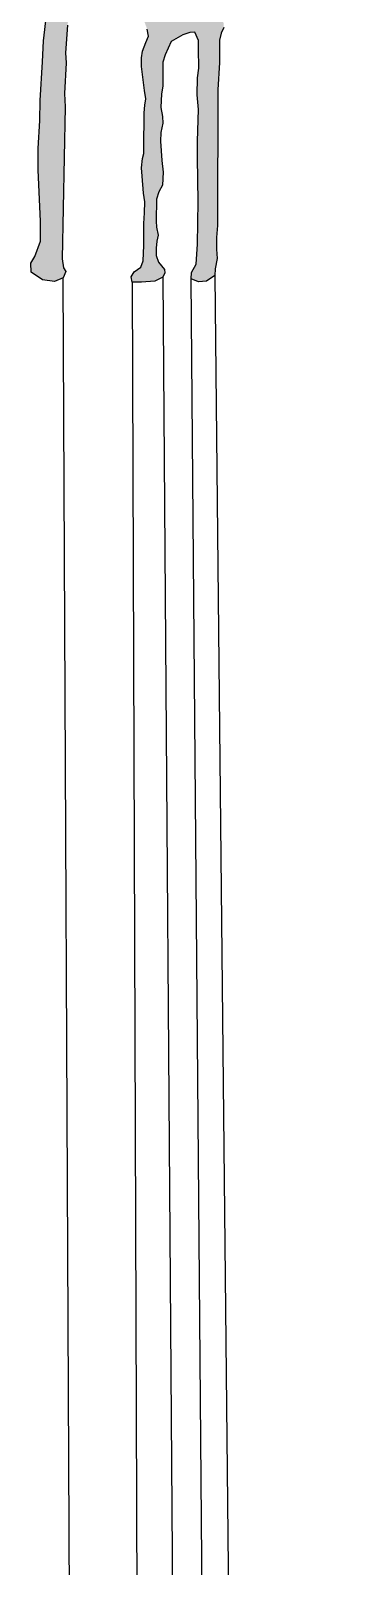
# Model space of a CAD drawing. Header units: inches. Extents: x 155 to 361, y 91 to 381.
# Drawn here: x 221.59 to 222.77, y 282.02 to 287.63 of the extents above; entities that cross this region are included whole.
import ezdxf

# ---------------------------------------------------------------- set-up
doc = ezdxf.new("R2010")
doc.units = ezdxf.units.IN
doc.header["$MEASUREMENT"] = 0
doc.layers.add('çziigi', color=10, linetype='Continuous')

msp = doc.modelspace()

# ---------------------------------------------------------------- hatches: boundary and pattern name
at = {"layer": 'çziigi'}
h = msp.add_hatch(color=256, dxfattribs=at)
h.dxf.hatch_style = 1
h.paths.add_polyline_path([(221.9106, 287.847), (221.7844, 287.9368), (221.6982, 288.0132), (221.6325, 288.0843), (221.6177, 288.0987), (221.6137, 288.0834), (221.608, 288.0472), (221.6341, 287.984), (221.6499, 287.9308), (221.668, 287.8845), (221.668, 287.7918), (221.6533, 287.7342), (221.6443, 287.6863), (221.6329, 287.5925), (221.6295, 287.5157), (221.6205, 287.3749), (221.6194, 287.3015), (221.6137, 287.1998), (221.6137, 287.1218), (221.6228, 286.9335), (221.6228, 286.8612), (221.6014, 286.8047), (221.5867, 286.7809), (221.5878, 286.7482), (221.6296, 286.7199), (221.6737, 286.7143), (221.7043, 286.7267), (221.7145, 286.7504), (221.7066, 286.764), (221.7009, 286.7968), (221.7123, 287.3512), (221.7102, 287.3997), (221.7159, 287.5123), (221.7138, 287.5489), (221.7201, 287.6489), (221.7243, 287.6707), (221.744, 287.7044), (221.7686, 287.7318), (221.7905, 287.7536), (221.8087, 287.7691), (221.8306, 287.7803), (221.8601, 287.7817), (221.9065, 287.7817), (221.9522, 287.7782), (221.9698, 287.7712), (221.9867, 287.7445), (221.9888, 287.7199), (221.9902, 287.6904), (222.0114, 287.6345), (222.0163, 287.6092), (222.0057, 287.586), (221.9938, 287.5544), (221.9903, 287.5305), (221.9903, 287.4981), (221.9959, 287.4602), (222.0015, 287.4114), (222.0058, 287.3812), (222.0029, 287.3573), (222.0001, 287.3299), (222.0001, 287.2877), (221.9987, 287.2411), (221.9987, 287.2052), (221.9987, 287.1806), (221.9938, 287.1624), (221.9903, 287.1286), (221.9931, 287.0984), (221.9981, 287.0362), (222.003, 287.0046), (222.0009, 286.9646), (221.9995, 286.9252), (221.9995, 286.8732), (221.9995, 286.8458), (221.9967, 286.7895), (221.9875, 286.7663), (221.9636, 286.7495), (221.9523, 286.7305), (221.9566, 286.7115), (221.991, 286.7115), (222.0396, 286.7157), (222.0677, 286.7298), (222.0754, 286.7453), (222.074, 286.7579), (222.0529, 286.7846), (222.0445, 286.8085), (222.0445, 286.8359), (222.0466, 286.8612), (222.0508, 286.883), (222.0452, 286.9118), (222.0438, 286.9343), (222.0452, 287.0147), (222.0536, 287.0414), (222.067, 287.066), (222.0691, 287.1131), (222.0649, 287.1553), (222.0593, 287.2259), (222.0614, 287.2576), (222.0684, 287.2913), (222.067, 287.3159), (222.0607, 287.3489), (222.0635, 287.3984), (222.0677, 287.4272), (222.0677, 287.4553), (222.0677, 287.4884), (222.0677, 287.5144), (222.0762, 287.5418), (222.0987, 287.5896), (222.1409, 287.6142), (222.1669, 287.6226), (222.1845, 287.624), (222.1979, 287.5938), (222.1979, 287.5636), (222.2, 287.4923), (222.1943, 287.4572), (222.1936, 287.3953), (222.1986, 287.3412), (222.195, 287.2257), (222.195, 287.1652), (222.1972, 287.0053), (222.1943, 286.85), (222.1901, 286.7769), (222.1732, 286.7466), (222.1711, 286.7234), (222.1986, 286.7122), (222.2274, 286.715), (222.2577, 286.7361), (222.2591, 286.76), (222.2661, 286.7979), (222.264, 286.8317), (222.2633, 286.8746), (222.2675, 286.9188), (222.2688, 287.4139), (222.2743, 287.513), (222.2743, 287.5602), (222.2743, 287.5943), (222.2809, 287.6207), (222.2908, 287.6405), (222.2886, 287.6669), (222.2741, 287.691), (222.2456, 287.7071), (222.1702, 287.7297), (222.1077, 287.7566), (222.041, 287.7792), (221.9828, 287.8061)])

# ---------------------------------------------------------------- linework, layer by layer
for p, q in [((221.6329, 287.5925), (221.6443, 287.6863)), ((221.7201, 287.6489), (221.7138, 287.5489)), ((222.2908, 287.6405), (222.2809, 287.6207)), ((221.6295, 287.5157), (221.6329, 287.5925)), ((221.9938, 287.5544), (222.0057, 287.586)), ((222.0057, 287.586), (222.0163, 287.6092)), ((222.0163, 287.6092), (222.0114, 287.6345)), ((222.0987, 287.5896), (222.0762, 287.5418)), ((222.1409, 287.6142), (222.0987, 287.5896)), ((222.1669, 287.6226), (222.1409, 287.6142)), ((222.1845, 287.624), (222.1669, 287.6226)), ((222.1979, 287.5938), (222.1845, 287.624)), ((222.1979, 287.5636), (222.1979, 287.5938)), ((222.2809, 287.6207), (222.2743, 287.5943)), ((222.2743, 287.5943), (222.2743, 287.5602)), ((221.7138, 287.5489), (221.7159, 287.5123)), ((221.9903, 287.5305), (221.9938, 287.5544)), ((221.9903, 287.4981), (221.9903, 287.5305)), ((222.0762, 287.5418), (222.0677, 287.5144)), ((222.2, 287.4923), (222.1979, 287.5636)), ((222.2743, 287.5602), (222.2743, 287.513)), ((221.6205, 287.3749), (221.6295, 287.5157)), ((221.7159, 287.5123), (221.7102, 287.3997)), ((221.9959, 287.4602), (221.9903, 287.4981)), ((222.0677, 287.5144), (222.0677, 287.4884)), ((222.0677, 287.4884), (222.0677, 287.4553)), ((222.1943, 287.4572), (222.2, 287.4923)), ((222.2743, 287.513), (222.2688, 287.4139)), ((222.0015, 287.4114), (221.9959, 287.4602)), ((222.0058, 287.3812), (222.0015, 287.4114)), ((222.0677, 287.4272), (222.0635, 287.3984)), ((222.0677, 287.4553), (222.0677, 287.4272)), ((222.1936, 287.3953), (222.1943, 287.4572)), ((222.2688, 287.4139), (222.2675, 286.9188)), ((221.6194, 287.3015), (221.6205, 287.3749)), ((221.7102, 287.3997), (221.7123, 287.3512)), ((222.0001, 287.3299), (222.0029, 287.3573)), ((222.0029, 287.3573), (222.0058, 287.3812)), ((222.0635, 287.3984), (222.0607, 287.3489)), ((222.1986, 287.3412), (222.1936, 287.3953)), ((221.6137, 287.1998), (221.6194, 287.3015)), ((221.7123, 287.3512), (221.7009, 286.7968)), ((222.0001, 287.2877), (222.0001, 287.3299)), ((222.0607, 287.3489), (222.067, 287.3159)), ((222.067, 287.3159), (222.0684, 287.2913)), ((222.195, 287.2257), (222.1986, 287.3412)), ((221.9987, 287.2411), (222.0001, 287.2877)), ((222.0614, 287.2576), (222.0593, 287.2259)), ((222.0684, 287.2913), (222.0614, 287.2576)), ((221.6137, 287.1218), (221.6137, 287.1998)), ((221.9987, 287.2052), (221.9987, 287.2411)), ((221.9987, 287.1806), (221.9987, 287.2052)), ((222.0593, 287.2259), (222.0649, 287.1553)), ((222.195, 287.1652), (222.195, 287.2257)), ((221.9903, 287.1286), (221.9938, 287.1624)), ((221.9938, 287.1624), (221.9987, 287.1806)), ((222.0649, 287.1553), (222.0691, 287.1131)), ((222.1972, 287.0053), (222.195, 287.1652)), ((221.6228, 286.9335), (221.6137, 287.1218)), ((221.9931, 287.0984), (221.9903, 287.1286)), ((221.9981, 287.0362), (221.9931, 287.0984)), ((222.0691, 287.1131), (222.067, 287.066)), ((222.003, 287.0046), (221.9981, 287.0362)), ((222.0536, 287.0414), (222.0452, 287.0147)), ((222.067, 287.066), (222.0536, 287.0414)), ((221.9995, 286.9252), (222.0009, 286.9646)), ((222.0009, 286.9646), (222.003, 287.0046)), ((222.0452, 287.0147), (222.0438, 286.9343)), ((222.1943, 286.85), (222.1972, 287.0053)), ((221.6228, 286.8612), (221.6228, 286.9335)), ((221.9995, 286.8732), (221.9995, 286.9252)), ((222.0438, 286.9343), (222.0452, 286.9118)), ((222.0452, 286.9118), (222.0508, 286.883)), ((222.2675, 286.9188), (222.2633, 286.8746)), ((221.6014, 286.8047), (221.6228, 286.8612)), ((221.9995, 286.8458), (221.9995, 286.8732)), ((222.0466, 286.8612), (222.0445, 286.8359)), ((222.0508, 286.883), (222.0466, 286.8612)), ((222.2633, 286.8746), (222.264, 286.8317)), ((221.5867, 286.7809), (221.6014, 286.8047)), ((221.7009, 286.7968), (221.7066, 286.764)), ((221.9967, 286.7895), (221.9995, 286.8458)), ((222.0445, 286.8359), (222.0445, 286.8085)), ((222.0445, 286.8085), (222.0529, 286.7846)), ((222.1901, 286.7769), (222.1943, 286.85)), ((222.2661, 286.7979), (222.2591, 286.76)), ((222.264, 286.8317), (222.2661, 286.7979)), ((221.5878, 286.7482), (221.5867, 286.7809)), ((221.6296, 286.7199), (221.5878, 286.7482)), ((221.7145, 286.7504), (221.7043, 286.7267)), ((221.7066, 286.764), (221.7145, 286.7504)), ((221.9523, 286.7305), (221.9636, 286.7495)), ((221.9636, 286.7495), (221.9875, 286.7663)), ((221.9875, 286.7663), (221.9967, 286.7895)), ((222.0529, 286.7846), (222.074, 286.7579)), ((222.0754, 286.7453), (222.0677, 286.7298)), ((222.074, 286.7579), (222.0754, 286.7453)), ((222.1711, 286.7234), (222.1732, 286.7466)), ((222.1732, 286.7466), (222.1901, 286.7769)), ((222.2591, 286.76), (222.2577, 286.7361)), ((221.6737, 286.7143), (221.6296, 286.7199)), ((221.7043, 286.7267), (221.6737, 286.7143)), ((221.9462, 236.6634), (221.7043, 286.7267)), ((221.9566, 286.7115), (221.9523, 286.7305)), ((221.9566, 286.7115), (222.1288, 236.7842)), ((221.991, 286.7115), (221.9566, 286.7115)), ((222.0396, 286.7157), (221.991, 286.7115)), ((222.0677, 286.7298), (222.0396, 286.7157)), ((222.0677, 286.7298), (222.4375, 236.7021)), ((222.5877, 236.756), (222.1711, 286.7234)), ((222.1986, 286.7122), (222.1711, 286.7234)), ((222.2274, 286.715), (222.1986, 286.7122)), ((222.2577, 286.7361), (222.2274, 286.715)), ((222.2577, 286.7361), (222.7697, 236.7325))]:
    msp.add_line(p, q, dxfattribs=at)

doc.saveas('drawing.dxf')
